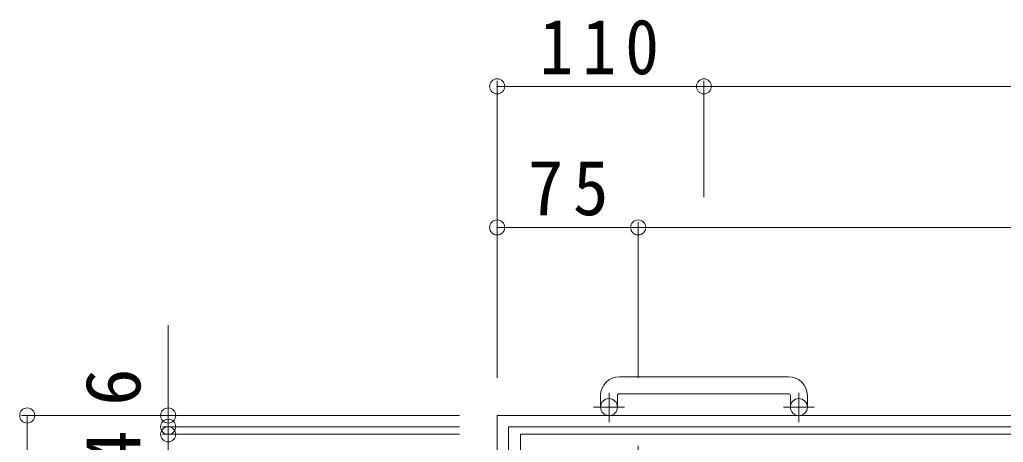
# Model space of a CAD drawing. Units: millimetres at full size, sheet at 1:10. Extents: x -1505 to 1840, y -1938 to 1548.
# Drawn here: x -1474 to -950, y 1323 to 1548 of the extents above; entities that cross this region are included whole.
import ezdxf
from ezdxf.enums import TextEntityAlignment as Align

# ---------------------------------------------------------------- set-up
doc = ezdxf.new("R2010")
doc.units = ezdxf.units.MM
doc.header["$LTSCALE"] = 10
doc.header["$PDMODE"] = 32
doc.header["$PDSIZE"] = 8
doc.linetypes.add('CHAIN1', pattern=[8, 5, -1, 1, -1])
for name, color, linetype, lineweight in [('C-1', 2, 'Continuous', 9), ('C-2', 3, 'Continuous', 9), ('C-4', 7, 'Continuous', 9)]:
    doc.layers.add(name, color=color, linetype=linetype, lineweight=lineweight)
doc.styles.add('ＭＳ ゴシック', font='')
doc.styles.get('ＭＳ ゴシック').set_extended_font_data('MS Gothic')

msp = doc.modelspace()

# ---------------------------------------------------------------- linework, layer by layer
at = {"layer": 'C-1'}
for p, q in [((-1064.63, 1357.99), (-1154.63, 1357.99)), ((-1164.63, 1347.99), (-1164.63, 1341.89)), ((-1155.63, 1347.99), (-1155.63, 1341.89)), ((-1154.63, 1348.99), (-1064.62, 1348.99)), ((-1063.63, 1347.99), (-1063.63, 1341.89)), ((-1054.63, 1347.99), (-1054.63, 1341.89)), ((-1219.63, 1337.39), (-1219.63, 617.39)), ((-1213.63, 1331.39), (-1213.63, 623.39))]:
    msp.add_line(p, q, dxfattribs=at)
at = {"layer": 'C-1', "linetype": 'CHAIN1'}
for p, q in [((-1160.13, 1333.79), (-1160.13, 1349.38)), ((-1059.12, 1333.79), (-1059.12, 1349.38)), ((-1151.96, 1341.89), (-1168.37, 1341.89)), ((-1050.96, 1341.89), (-1067.37, 1341.89)), ((-1144.63, 1271.26), (-1144.63, 1326.53))]:
    msp.add_line(p, q, dxfattribs=at)
at = {"layer": 'C-1'}
for points in [[(-1219.63, 1337.39), (-499.63, 1337.39), (-499.63, 617.39)], [(-1213.63, 1331.39), (-505.63, 1331.39), (-505.63, 623.39)]]:
    msp.add_lwpolyline(points, dxfattribs=at)
for centre in [(-1160.13, 1341.89), (-1059.13, 1341.89)]:
    msp.add_circle(centre, 4.5, dxfattribs=at)
for centre, radius, start, end in [((-1154.63, 1347.99), 10, 90, 180), ((-1064.63, 1347.99), 10, 0, 90), ((-1154.63, 1347.99), 1, 90, 180), ((-1064.62, 1347.99), 1, 0, 90)]:
    msp.add_arc(centre, radius, start, end, dxfattribs=at)
at = {"layer": 'C-2'}
for p, q in [((-1207.13, 1327.39), (-512.13, 1327.39)), ((-1207.13, 627.39), (-1207.13, 1327.39))]:
    msp.add_line(p, q, dxfattribs=at)
at = {"layer": 'C-4'}
for p, q in [((-1219.63, 1515.39), (-1219.63, 1357.39)), ((-1219.63, 1512.39), (-1109.63, 1512.39)), ((-1109.63, 1515.39), (-1109.63, 1453.49)), ((-1109.63, 1512.39), (-609.63, 1512.39)), ((-1144.63, 1440.39), (-1144.63, 1357.39)), ((-1219.63, 1437.39), (-1144.63, 1437.39)), ((-1144.63, 1437.39), (-574.63, 1437.39)), ((-1394.63, 1385.42), (-1394.63, 1331.39)), ((-1472.63, 1337.39), (-1239.63, 1337.39)), ((-1469.63, 617.39), (-1469.63, 1337.39)), ((-1397.63, 1331.39), (-1239.63, 1331.39)), ((-1394.63, 1331.39), (-1394.63, 1327.39)), ((-1397.63, 1327.39), (-1239.63, 1327.39)), ((-1394.63, 1327.39), (-1394.63, 627.39))]:
    msp.add_line(p, q, dxfattribs=at)
for p in [(-1219.63, 1512.39), (-1109.63, 1512.39), (-1219.63, 1437.39), (-1144.63, 1437.39), (-1469.63, 1337.39), (-1394.63, 1337.39), (-1394.63, 1331.39), (-1394.63, 1327.39)]:
    msp.add_point(p, dxfattribs=at)

# ---------------------------------------------------------------- texts
at = {"layer": 'C-4', "color": 2, "style": 'ＭＳ ゴシック'}
for s, p in [('6', (-1400.63, 1342.48)), ('4', (-1400.63, 1309.54))]:
    msp.add_text(s, height=29.33, rotation=90, dxfattribs=at).set_placement(p, align=Align.BOTTOM_LEFT)
at = {"layer": 'C-4', "color": 2, "char_height": 29.33, "attachment_point": 7, "style": 'ＭＳ ゴシック'}
for s, insert in [('\\T1.27;\\W0.9;110', (-1197.13, 1518.39)), ('\\T1.27;\\W0.95;75', (-1203.38, 1443.39))]:
    msp.add_mtext(s, dxfattribs=dict(at, insert=insert))

doc.saveas('drawing.dxf')
